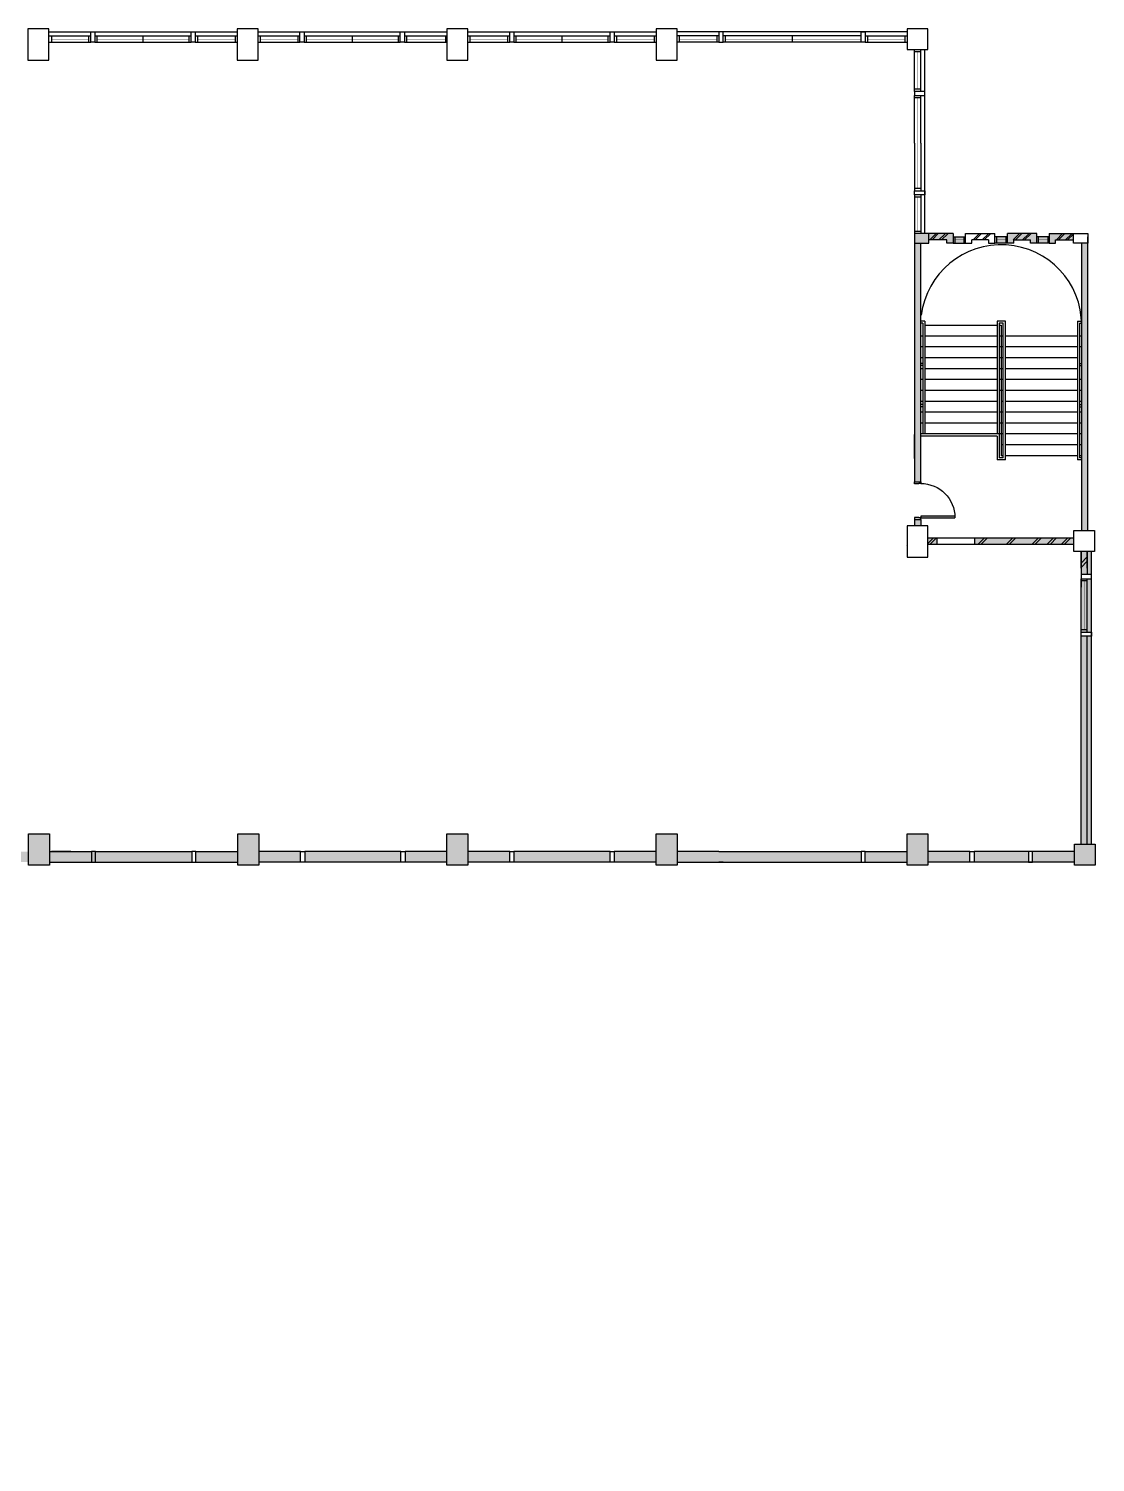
# Model space of a CAD drawing. Extents: x 2325269 to 2400769, y -842699 to -764674.
# Drawn here: x 2375269 to 2400769, y -798949 to -764674 of the extents above; entities that cross this region are included whole.
import ezdxf

# ---------------------------------------------------------------- set-up
doc = ezdxf.new("R2010")
doc.units = 0
doc.header["$LTSCALE"] = 10
doc.header["$MEASUREMENT"] = 0
doc.layers.get('0').update_dxf_attribs({"linetype": 'CONTINUOUS'})
for name, color, linetype in [('COL', 3, 'CONTINUOUS'), ('DR', 7, 'CONTINUOUS'), ('H', 1, 'CONTINUOUS'), ('hatch', 7, 'CONTINUOUS'), ('partition', 7, 'CONTINUOUS'), ('PL', 5, 'CONTINUOUS'), ('stair', 7, 'CONTINUOUS'), ('WALL', 2, 'CONTINUOUS'), ('WIN', 5, 'CONTINUOUS')]:
    doc.layers.add(name, color=color, linetype=linetype)

# ---------------------------------------------------------------- blocks, each defined once
blk = doc.blocks.new('DR-900-B')
at = {"layer": 'DR'}
for p, q in [((0, 900), (-150, 900)), ((-150, 900), (-150, 860)), ((-150, 860), (-110, 860)), ((-110, 860), (-110, 850)), ((-110, 850), (0, 850)), ((0, 850), (0, 900)), ((-150, 40), (-970, 40)), ((-969, 80), (-150, 80)), ((-150, 80), (-150, 40)), ((-150, 40), (-110, 40)), ((-150, 0), (-150, 40)), ((0, 0), (-150, 0)), ((-110, 50), (0, 50)), ((-110, 40), (-110, 50)), ((0, 50), (0, 0))]:
    blk.add_line(p, q, dxfattribs=at)
blk.add_arc((-150, 40), 820, 90, 180, dxfattribs=at)

msp = doc.modelspace()

# ---------------------------------------------------------------- hatches: boundary and pattern name
at = {"linetype": 'Continuous', "ltscale": 0.6}
h = msp.add_hatch(color=256, dxfattribs=at)
h.dxf.hatch_style = 1
h.paths.add_polyline_path([(2396594, -769799), (2396444, -769799), (2396444, -774224), (2396444, -775124), (2396444, -775507), (2396594, -775507)])
h.paths.add_polyline_path([(2396787, -769574), (2396787, -769574), (2396444, -769574), (2396444, -769799), (2396787, -769799)])
h.paths.add_polyline_path([(2396963, -769574), (2396787, -769574), (2396787, -769724), (2396813, -769724)])
h.paths.add_polyline_path([(2397015, -769574), (2396963, -769574), (2396813, -769724), (2396865, -769724)])
h.paths.add_polyline_path([(2397182, -769574), (2397015, -769574), (2396865, -769724), (2397032, -769724)])
h.paths.add_polyline_path([(2397369, -769799), (2397219, -769799), (2397219, -769724), (2397094, -769724), (2397244, -769574), (2397369, -769574)])
h = msp.add_hatch(color=256, dxfattribs=at)
h.dxf.hatch_style = 1
h.paths.add_polyline_path([(2397669, -769649), (2397631, -769649), (2397631, -769801), (2397669, -769801), (2397669, -769799)])
h.paths.add_polyline_path([(2397369, -769801), (2397219, -769799), (2397369, -769799), (2397369, -769649), (2397631, -769649), (2397631, -769801)])
h.paths.add_polyline_path([(2398669, -769649), (2398631, -769649), (2398631, -769799), (2398669, -769799)])
h.paths.add_polyline_path([(2398407, -769649), (2398369, -769649), (2398369, -769799), (2398407, -769799)])
h.paths.add_polyline_path([(2398631, -769649), (2398407, -769649), (2398407, -769724), (2398631, -769724)])
h.paths.add_polyline_path([(2398631, -769724), (2398407, -769724), (2398407, -769799), (2398631, -769799)])
h.paths.add_polyline_path([(2399369, -769574), (2399011, -769574), (2398861, -769724), (2399219, -769724), (2399219, -769799), (2399369, -769799)])
h.paths.add_polyline_path([(2398669, -769574), (2398669, -769799), (2398819, -769799), (2398819, -769724), (2398861, -769724), (2399011, -769574)])
h.paths.add_polyline_path([(2399669, -769649), (2399631, -769649), (2399631, -769799), (2399669, -769799)])
h.paths.add_polyline_path([(2399631, -769649), (2399407, -769649), (2399407, -769724), (2399631, -769724)])
h.paths.add_polyline_path([(2399407, -769649), (2399369, -769649), (2399369, -769799), (2399407, -769799)])
h.paths.add_polyline_path([(2399631, -769724), (2399407, -769724), (2399407, -769799), (2399631, -769799)])
h.paths.add_polyline_path([(2399988, -769574), (2399669, -769574), (2399669, -769799), (2399819, -769799), (2399819, -769724), (2399838, -769724)])
h.paths.add_polyline_path([(2400039, -769574), (2399988, -769574), (2399838, -769724), (2399889, -769724)])
h.paths.add_polyline_path([(2400251, -769581), (2400251, -769574), (2400039, -769574), (2399889, -769724), (2400108, -769724)])
h.paths.add_polyline_path([(2400251, -769581), (2400108, -769724), (2400251, -769724)])
h.paths.add_polyline_path([(2400252, -776849), (2400180, -776849), (2400030, -776999), (2400252, -776999)])
h.paths.add_polyline_path([(2400180, -776849), (2400109, -776849), (2399959, -776999), (2400030, -776999)])
h.paths.add_polyline_path([(2400109, -776849), (2399844, -776849), (2399694, -776999), (2399959, -776999)])
h.paths.add_polyline_path([(2399844, -776849), (2399772, -776849), (2399622, -776999), (2399694, -776999)])
h.paths.add_polyline_path([(2399772, -776849), (2399483, -776849), (2399333, -776999), (2399622, -776999)])
h.paths.add_polyline_path([(2399483, -776849), (2399412, -776849), (2399262, -776999), (2399333, -776999)])
h.paths.add_polyline_path([(2399412, -776849), (2398870, -776849), (2398720, -776999), (2399262, -776999)])
h.paths.add_polyline_path([(2398870, -776849), (2398799, -776849), (2398649, -776999), (2398720, -776999)])
h.paths.add_polyline_path([(2398799, -776849), (2398191, -776849), (2398041, -776999), (2398649, -776999)])
h.paths.add_polyline_path([(2398191, -776849), (2398121, -776849), (2397971, -776999), (2398041, -776999)])
h.paths.add_polyline_path([(2398121, -776849), (2397890, -776849), (2397890, -776999), (2397971, -776999)])
h.paths.add_polyline_path([(2396990, -776849), (2396972, -776849), (2396822, -776999), (2396990, -776999)])
h.paths.add_polyline_path([(2396972, -776849), (2396901, -776849), (2396769, -776981), (2396769, -776999), (2396822, -776999)])
h.paths.add_polyline_path([(2396901, -776849), (2396769, -776849), (2396769, -776981)], flags=17)
h.paths.add_polyline_path([(2396594, -776407), (2396444, -776407), (2396444, -776557), (2396594, -776557)])
h.paths.add_polyline_path([(2396594, -776367), (2396554, -776367), (2396554, -776357), (2396444, -776357), (2396444, -776407), (2396594, -776407)])
h.paths.add_polyline_path([(2397413, -776327), (2396594, -776327), (2396594, -776367), (2397414, -776367, 0.012201)])
h.paths.add_polyline_path([(2400577, -777174), (2400427, -777174), (2400427, -777449), (2400577, -777299)])
h.paths.add_polyline_path([(2400677, -777174), (2400577, -777174), (2400577, -777574), (2400577, -777724), (2400677, -777724)])
h.paths.add_polyline_path([(2400577, -777405), (2400577, -777299), (2400427, -777449), (2400427, -777555)])
h.paths.add_polyline_path([(2400577, -777405), (2400427, -777555), (2400427, -777574), (2400427, -777724), (2400577, -777724)])
h.paths.add_polyline_path([(2400677, -777824), (2400577, -777824), (2400577, -779099), (2400677, -779099)])
h.paths.add_polyline_path([(2400577, -777824), (2400427, -777824), (2400427, -777874), (2400577, -777874)])
h.paths.add_polyline_path([(2400577, -777874), (2400502, -777874), (2400502, -779049), (2400577, -779049)])
h.paths.add_polyline_path([(2400502, -777874), (2400427, -777874), (2400427, -779049), (2400502, -779049)])
h = msp.add_hatch(color=256, dxfattribs=at)
h.dxf.hatch_style = 1
h.paths.add_polyline_path([(2397369, -769574), (2397015, -769574), (2396865, -769724), (2397219, -769724), (2397219, -769799), (2397369, -769799)])
h.paths.add_polyline_path([(2397631, -769649), (2397407, -769649), (2397407, -769724), (2397631, -769724)])
h = msp.add_hatch(color=256, dxfattribs=at)
h.dxf.hatch_style = 1
h.paths.add_polyline_path([(2400594, -769799), (2400444, -769799), (2400444, -776674), (2400594, -776674)])
h = msp.add_hatch(color=256, dxfattribs=at)
h.dxf.hatch_style = 1
h.paths.add_polyline_path([(2400577, -779199), (2400427, -779199), (2400427, -779349), (2400427, -780249), (2400427, -784174), (2400577, -784174)])
h.paths.add_polyline_path([(2400577, -779049), (2400427, -779049), (2400427, -779099), (2400577, -779099)])
h.paths.add_polyline_path([(2400677, -779199), (2400577, -779199), (2400577, -784174), (2400677, -784174)])
h = msp.add_hatch(color=256, dxfattribs=at)
h.dxf.hatch_style = 1
h.paths.add_polyline_path([(2329252, -779749), (2328252, -779749), (2328252, -779849), (2329252, -779849)])
h.paths.add_polyline_path([(2329252, -779599), (2329202, -779599), (2329202, -779749), (2329252, -779749)])
h.paths.add_polyline_path([(2328152, -779599), (2328102, -779599), (2328102, -779749), (2328152, -779749)])
h.paths.add_polyline_path([(2328152, -779749), (2327502, -779749), (2326852, -779749), (2326852, -779849), (2327502, -779849), (2328152, -779849)])
h.paths.add_polyline_path([(2328102, -779674), (2327502, -779674), (2326902, -779674), (2326902, -779749), (2327502, -779749), (2328102, -779749)])
h.paths.add_polyline_path([(2328102, -779599), (2327502, -779599), (2326902, -779599), (2326902, -779674), (2327502, -779674), (2328102, -779674)])
h.paths.add_polyline_path([(2326902, -779599), (2326852, -779599), (2326852, -779749), (2326902, -779749)])
h.paths.add_polyline_path([(2326852, -779599), (2326752, -779599), (2326752, -779849), (2326852, -779849)])
h.paths.add_polyline_path([(2326752, -779599), (2326702, -779599), (2326702, -779749), (2326752, -779749)])
h.paths.add_polyline_path([(2326752, -779749), (2325769, -779749), (2325769, -779849), (2326752, -779849)])
h.paths.add_polyline_path([(2326702, -779674), (2325819, -779674), (2325819, -779749), (2326702, -779749)])
h.paths.add_polyline_path([(2326702, -779599), (2325819, -779599), (2325819, -779674), (2326702, -779674)])
h.paths.add_polyline_path([(2325819, -779599), (2325769, -779599), (2325769, -779749), (2325819, -779749)])
h.paths.add_polyline_path([(2340894, -784174), (2340144, -784174), (2340144, -784674), (2340894, -784674)])
h.paths.add_polyline_path([(2345894, -784174), (2345144, -784174), (2345144, -784499), (2345892, -784499), (2345894, -784496)])
h.paths.add_polyline_path([(2350894, -784174), (2350144, -784174), (2350144, -784674), (2350894, -784674)])
h.paths.add_polyline_path([(2353919, -784349), (2352119, -784349), (2352119, -784499), (2353919, -784499)])
h.paths.add_polyline_path([(2355769, -784174), (2355269, -784174), (2355269, -784674), (2355769, -784674)])
h.paths.add_polyline_path([(2370769, -783924), (2370269, -783924), (2370269, -784674), (2370769, -784674)])
h.paths.add_polyline_path([(2371869, -784349), (2371769, -784349), (2371769, -784599), (2371869, -784599)])
h.paths.add_polyline_path([(2374269, -784349), (2374169, -784349), (2374169, -784599), (2374269, -784599)])
h.paths.add_polyline_path([(2376869, -784349), (2376769, -784349), (2376769, -784599), (2376869, -784599)])
h.paths.add_polyline_path([(2380769, -783924), (2380269, -783924), (2380269, -784674), (2380769, -784674)])
h.paths.add_polyline_path([(2385769, -783924), (2385269, -783924), (2385269, -784674), (2385769, -784674)])
h.paths.add_polyline_path([(2390769, -783924), (2390269, -783924), (2390269, -784674), (2390769, -784674)])
h.paths.add_polyline_path([(2396769, -783924), (2396269, -783924), (2396269, -784674), (2396769, -784674)])
h.paths.add_polyline_path([(2400769, -784174), (2400269, -784174), (2400269, -784674), (2400769, -784674)])
h.paths.add_polyline_path([(2350577, -796624), (2350477, -796624), (2350477, -798949), (2350577, -798949)])
h = msp.add_hatch(color=256, dxfattribs=at)
h.dxf.hatch_style = 1
h.paths.add_polyline_path([(2396269, -784349), (2395269, -784349), (2395269, -784599), (2396269, -784599)])
h.paths.add_polyline_path([(2395169, -784349), (2391869, -784349), (2391769, -784349), (2390769, -784349), (2390769, -784599), (2395169, -784599)])
h.paths.add_polyline_path([(2390269, -784349), (2389269, -784349), (2389269, -784599), (2390269, -784599)])
h.paths.add_polyline_path([(2389169, -784349), (2386869, -784349), (2386869, -784599), (2389169, -784599)])
h.paths.add_polyline_path([(2386769, -784349), (2385769, -784349), (2385769, -784599), (2386769, -784599)])
h.paths.add_polyline_path([(2385269, -784349), (2384269, -784349), (2384269, -784599), (2385269, -784599)])
h.paths.add_polyline_path([(2384169, -784349), (2381869, -784349), (2381869, -784599), (2384169, -784599)])
h.paths.add_polyline_path([(2381769, -784349), (2380769, -784349), (2380769, -784599), (2381769, -784599)])
h.paths.add_polyline_path([(2380269, -784349), (2379269, -784349), (2379269, -784599), (2380269, -784599)])
h.paths.add_polyline_path([(2379169, -784349), (2376869, -784349), (2376869, -784599), (2379169, -784599)])
h.paths.add_polyline_path([(2376769, -784349), (2375769, -784349), (2375769, -784599), (2376769, -784599)])
h.paths.add_polyline_path([(2375769, -783924), (2375269, -783924), (2375269, -784674), (2375769, -784674)])
h.paths.add_polyline_path([(2375269, -784349), (2374269, -784349), (2374269, -784599), (2375269, -784599)])
h.paths.add_polyline_path([(2374169, -784349), (2371869, -784349), (2371869, -784599), (2374169, -784599)])
h.paths.add_polyline_path([(2371769, -784349), (2370769, -784349), (2370769, -784574), (2370869, -784574), (2370869, -784599), (2371769, -784599)])
h = msp.add_hatch(color=256, dxfattribs=at)
h.dxf.hatch_style = 1
h.paths.add_polyline_path([(2400269, -784349), (2399269, -784349), (2399269, -784599), (2400269, -784599)])
h.paths.add_polyline_path([(2399169, -784349), (2397869, -784349), (2397869, -784599), (2399169, -784599)])
h.paths.add_polyline_path([(2397769, -784349), (2396769, -784349), (2396769, -784599), (2397769, -784599)])

# ---------------------------------------------------------------- linework, layer by layer
at = {"color": 0}
for p, q in [((2375752, -764749), (2380252, -764749)), ((2380752, -764749), (2385269, -764749)), ((2385769, -764749), (2390269, -764749)), ((2396269, -764749), (2390769, -764749)), ((2396694, -769574), (2396694, -765174)), ((2400677, -784174), (2400677, -777174)), ((2375769, -784599), (2380269, -784599)), ((2385269, -784599), (2380769, -784599)), ((2390269, -784599), (2385769, -784599)), ((2390769, -784599), (2396269, -784599)), ((2400269, -784599), (2396769, -784599))]:
    msp.add_line(p, q, dxfattribs=at)
at = {"linetype": 'Continuous', "ltscale": 0.6}
for p, q in [((2396444, -774224), (2396444, -775124)), ((2396990, -776849), (2397890, -776849)), ((2396990, -776999), (2397890, -776999)), ((2400427, -779349), (2400427, -779199)), ((2376277, -784349), (2375819, -784349))]:
    msp.add_line(p, q, dxfattribs=at)
at = {"color": 0, "ltscale": 0.6}
msp.add_line((2385269, -783924), (2385369, -783924), dxfattribs=at)
at = {"layer": 'COL', "color": 0}
for points in [[(2375252, -764674), (2375252, -765424), (2375752, -765424), (2375752, -764674)], [(2380252, -764674), (2380252, -765424), (2380752, -765424), (2380752, -764674)], [(2385269, -764674), (2385269, -765424), (2385769, -765424), (2385769, -764674)], [(2390269, -764674), (2390269, -765424), (2390769, -765424), (2390769, -764674)], [(2396769, -764674), (2396269, -764674), (2396269, -765174), (2396769, -765174)], [(2396787, -769574), (2396444, -769574), (2396444, -769799), (2396787, -769799)], [(2396787, -769574), (2396444, -769574), (2396444, -769799), (2396787, -769799)], [(2400251, -769574), (2400594, -769574), (2400594, -769799), (2400251, -769799)], [(2396769, -777307), (2396769, -776557), (2396269, -776557), (2396269, -777307)], [(2400252, -776674), (2400752, -776674), (2400752, -777174), (2400252, -777174)], [(2375269, -784674), (2375269, -783924), (2375769, -783924), (2375769, -784674)], [(2375269, -784674), (2375269, -783924), (2375769, -783924), (2375769, -784674)], [(2380269, -784674), (2380269, -783924), (2380769, -783924), (2380769, -784674)], [(2385269, -784674), (2385269, -783924), (2385769, -783924), (2385769, -784674)], [(2390269, -784674), (2390269, -783924), (2390769, -783924), (2390769, -784674)], [(2396269, -784674), (2396269, -783924), (2396769, -783924), (2396769, -784674)], [(2400269, -784174), (2400769, -784174), (2400769, -784674), (2400269, -784674)]]:
    msp.add_lwpolyline(points, close=True, dxfattribs=at)
at = {"layer": 'H', "color": 0}
for p, q in [((2396813, -769724), (2396963, -769574)), ((2396865, -769724), (2397015, -769574)), ((2397030, -769726), (2397180, -769576)), ((2397092, -769726), (2397242, -769576)), ((2397847, -769724), (2397997, -769574)), ((2397898, -769724), (2398048, -769574)), ((2398063, -769726), (2398213, -769576)), ((2398115, -769726), (2398265, -769576)), ((2398809, -769724), (2398959, -769574)), ((2398861, -769724), (2399011, -769574)), ((2399026, -769726), (2399176, -769576)), ((2399077, -769726), (2399227, -769576)), ((2399838, -769724), (2399988, -769574)), ((2399889, -769724), (2400039, -769574)), ((2400054, -769726), (2400204, -769576)), ((2400106, -769726), (2400256, -769576)), ((2396901, -776849), (2396769, -776981)), ((2396972, -776849), (2396822, -776999)), ((2398121, -776849), (2397971, -776999)), ((2398191, -776849), (2398041, -776999)), ((2398799, -776849), (2398649, -776999)), ((2398870, -776849), (2398720, -776999)), ((2399412, -776849), (2399262, -776999)), ((2399483, -776849), (2399333, -776999))]:
    msp.add_line(p, q, dxfattribs=at)
at = {"layer": 'hatch', "color": 0}
for p, q in [((2399772, -776849), (2399622, -776999)), ((2399844, -776849), (2399694, -776999)), ((2400109, -776849), (2399959, -776999)), ((2400180, -776849), (2400030, -776999)), ((2400427, -777449), (2400577, -777299)), ((2400427, -777555), (2400577, -777405))]:
    msp.add_line(p, q, dxfattribs=at)
at = {"layer": 'partition', "color": 0}
for p, q in [((2378469, -764999), (2378569, -764999)), ((2381969, -764999), (2382069, -764999))]:
    msp.add_line(p, q, dxfattribs=at)
at = {"layer": 'PL', "color": 0}
for p, q in [((2397369, -769649), (2397669, -769649)), ((2397369, -769801), (2397669, -769801)), ((2397407, -769649), (2397407, -769799)), ((2398669, -769649), (2398369, -769649)), ((2398669, -769799), (2398369, -769799)), ((2398407, -769649), (2398407, -769799)), ((2398631, -769649), (2398631, -769799)), ((2399669, -769649), (2399369, -769649)), ((2399669, -769799), (2399369, -769799)), ((2399631, -769649), (2399631, -769799))]:
    msp.add_line(p, q, dxfattribs=at)
at = {"layer": 'stair', "color": 0}
for p, q in [((2396694, -771664), (2396594, -771664)), ((2396644, -771714), (2396594, -771714)), ((2396644, -771714), (2396644, -774364)), ((2396694, -771664), (2396694, -774364)), ((2396694, -771764), (2398419, -771764)), ((2398419, -771664), (2398419, -774364)), ((2398619, -771664), (2398419, -771664)), ((2398469, -771714), (2398469, -774364)), ((2398569, -771714), (2398469, -771714)), ((2398469, -771764), (2398519, -771764)), ((2398519, -771764), (2398519, -773563)), ((2398519, -771764), (2398519, -774884)), ((2398569, -774934), (2398569, -771714)), ((2398619, -774984), (2398619, -771664)), ((2400344, -771664), (2400444, -771664)), ((2400344, -771664), (2400344, -774984)), ((2400394, -771714), (2400444, -771714)), ((2400394, -771714), (2400394, -774934)), ((2396644, -772024), (2396594, -772024)), ((2398419, -772024), (2396694, -772024)), ((2398519, -772024), (2398469, -772024)), ((2398569, -772024), (2398519, -772024)), ((2398569, -772024), (2398519, -772024)), ((2400344, -772024), (2398619, -772024)), ((2400444, -772024), (2400394, -772024)), ((2396644, -772284), (2396594, -772284)), ((2396644, -772544), (2396594, -772544)), ((2398419, -772284), (2396694, -772284)), ((2398419, -772544), (2396694, -772544)), ((2398519, -772284), (2398469, -772284)), ((2398519, -772544), (2398469, -772544)), ((2398569, -772284), (2398519, -772284)), ((2398569, -772284), (2398519, -772284)), ((2398569, -772544), (2398519, -772544)), ((2398569, -772544), (2398519, -772544)), ((2400344, -772284), (2398619, -772284)), ((2400344, -772544), (2398619, -772544)), ((2400444, -772284), (2400394, -772284)), ((2396644, -772676), (2396594, -772676)), ((2396644, -772726), (2396594, -772726)), ((2396644, -772804), (2396594, -772804)), ((2398419, -772804), (2396694, -772804)), ((2398519, -772804), (2398469, -772804)), ((2398569, -772804), (2398519, -772804)), ((2398569, -772804), (2398519, -772804)), ((2400344, -772804), (2398619, -772804)), ((2400394, -772676), (2400444, -772676)), ((2400394, -772726), (2400444, -772726)), ((2396644, -773064), (2396594, -773064)), ((2398419, -773064), (2396694, -773064)), ((2398519, -773064), (2398469, -773064)), ((2398569, -773064), (2398519, -773064)), ((2398569, -773064), (2398519, -773064)), ((2400344, -773064), (2398619, -773064)), ((2400444, -773064), (2400394, -773064)), ((2396644, -773324), (2396594, -773324)), ((2396644, -773584), (2396594, -773584)), ((2398419, -773324), (2396694, -773324)), ((2398419, -773584), (2396694, -773584)), ((2398519, -773324), (2398469, -773324)), ((2398569, -773324), (2398519, -773324)), ((2398569, -773584), (2398519, -773584)), ((2398569, -773324), (2398524, -773324)), ((2400344, -773324), (2398619, -773324)), ((2400344, -773584), (2398619, -773584)), ((2400444, -773324), (2400394, -773324)), ((2400444, -773584), (2400394, -773584)), ((2396644, -773662), (2396594, -773662)), ((2396644, -773712), (2396594, -773712)), ((2396644, -773844), (2396594, -773844)), ((2398419, -773844), (2396694, -773844)), ((2398519, -773844), (2398469, -773844)), ((2398519, -773844), (2398469, -773844)), ((2398569, -773844), (2398519, -773844)), ((2400344, -773844), (2398619, -773844)), ((2400394, -773662), (2400444, -773662)), ((2400394, -773712), (2400444, -773712)), ((2400444, -773844), (2400394, -773844)), ((2396644, -774104), (2396594, -774104)), ((2398419, -774104), (2396694, -774104)), ((2398519, -774104), (2398469, -774104)), ((2398519, -774104), (2398469, -774104)), ((2398569, -774104), (2398519, -774104)), ((2400344, -774104), (2398619, -774104)), ((2400444, -774104), (2400394, -774104)), ((2398469, -774364), (2396594, -774364)), ((2398419, -774414), (2396594, -774414)), ((2398419, -774364), (2396694, -774364)), ((2398419, -774414), (2398419, -774984)), ((2398569, -774364), (2398469, -774364)), ((2398469, -774364), (2398469, -774934)), ((2400344, -774364), (2398619, -774364)), ((2400444, -774364), (2400394, -774364)), ((2398569, -774934), (2398469, -774934)), ((2398569, -774624), (2398519, -774624)), ((2398569, -774884), (2398519, -774884)), ((2400344, -774624), (2398619, -774624)), ((2400344, -774884), (2398619, -774884)), ((2400444, -774624), (2400394, -774624)), ((2400444, -774884), (2400394, -774884)), ((2400444, -774934), (2400394, -774934)), ((2398619, -774984), (2398419, -774984)), ((2400444, -774984), (2400344, -774984))]:
    msp.add_line(p, q, dxfattribs=at)
msp.add_arc((2398519, -771764), 1925, 360, 172.838, dxfattribs=at)
at = {"layer": 'WALL', "color": 0}
for p, q in [((2396594, -775507), (2396594, -769799)), ((2397369, -769574), (2396787, -769574)), ((2397219, -769724), (2396787, -769724)), ((2397219, -769799), (2397219, -769724)), ((2397369, -769799), (2397219, -769799)), ((2397369, -769574), (2397369, -769799)), ((2397669, -769574), (2398369, -769574)), ((2397669, -769799), (2397669, -769574)), ((2397669, -769799), (2397819, -769799)), ((2397819, -769799), (2397819, -769724)), ((2398219, -769724), (2397819, -769724)), ((2398219, -769724), (2398219, -769799)), ((2399369, -769574), (2398669, -769574)), ((2398819, -769724), (2399219, -769724)), ((2398819, -769799), (2398819, -769724)), ((2399219, -769799), (2399219, -769724)), ((2399369, -769799), (2399219, -769799)), ((2399369, -769799), (2399369, -769574)), ((2399669, -769574), (2399669, -769799)), ((2399669, -769574), (2400251, -769574)), ((2399669, -769799), (2399819, -769799)), ((2399819, -769799), (2399819, -769724)), ((2400444, -776674), (2400444, -769799)), ((2400594, -776674), (2400594, -769649)), ((2396444, -774949), (2396444, -774374)), ((2396444, -774374), (2396444, -774974)), ((2396444, -774949), (2396444, -774374)), ((2396444, -774374), (2396444, -774974)), ((2396444, -774947), (2396444, -774974)), ((2396444, -774947), (2396444, -774974)), ((2396769, -776849), (2396990, -776849)), ((2396769, -776999), (2396990, -776999)), ((2397890, -776849), (2400252, -776849)), ((2397890, -776999), (2400252, -776999)), ((2396252, -777025), (2396252, -777025)), ((2400427, -777574), (2400427, -777174)), ((2400427, -777174), (2400427, -778024)), ((2400577, -777574), (2400577, -777174)), ((2400577, -777174), (2400577, -777724)), ((2400427, -780249), (2400427, -779349)), ((2400577, -784174), (2400577, -779199)), ((2400427, -784174), (2400427, -779649)), ((2391769, -784349), (2391869, -784349)), ((2391869, -784599), (2391769, -784599))]:
    msp.add_line(p, q, dxfattribs=at)
for points in [[(2376852, -764749), (2376852, -764999), (2376752, -764999), (2376752, -764749)], [(2379252, -764749), (2379252, -764999), (2379152, -764999), (2379152, -764749)], [(2381852, -764749), (2381852, -764999), (2381752, -764999), (2381752, -764749)], [(2384252, -764749), (2384252, -764999), (2384152, -764999), (2384152, -764749)], [(2386869, -764749), (2386869, -764999), (2386769, -764999), (2386769, -764749)], [(2389269, -764749), (2389269, -764999), (2389169, -764999), (2389169, -764749)], [(2391769, -764749), (2391769, -764999), (2391869, -764999), (2391869, -764749)], [(2395269, -764749), (2395269, -764999), (2395169, -764999), (2395169, -764749)], [(2396694, -766174), (2396444, -766174), (2396444, -766274), (2396694, -766274)], [(2396694, -768649), (2396444, -768649), (2396444, -768549), (2396694, -768549)], [(2400677, -777724), (2400427, -777724), (2400427, -777824), (2400677, -777824)], [(2400677, -779199), (2400427, -779199), (2400427, -779099), (2400677, -779099)], [(2376869, -784599), (2376869, -784349), (2376769, -784349), (2376769, -784599)], [(2379269, -784599), (2379269, -784349), (2379169, -784349), (2379169, -784599)], [(2381769, -784599), (2381769, -784349), (2381869, -784349), (2381869, -784599)], [(2384169, -784599), (2384169, -784349), (2384269, -784349), (2384269, -784599)], [(2386769, -784599), (2386769, -784349), (2386869, -784349), (2386869, -784599)], [(2389169, -784599), (2389169, -784349), (2389269, -784349), (2389269, -784599)], [(2395269, -784599), (2395269, -784349), (2395169, -784349), (2395169, -784599)], [(2397769, -784599), (2397769, -784349), (2397869, -784349), (2397869, -784599)], [(2399269, -784599), (2399269, -784349), (2399169, -784349), (2399169, -784599)]]:
    msp.add_lwpolyline(points, close=True, dxfattribs=at)
for points in [[(2396444, -769799), (2396444, -774224)], [(2398219, -769799), (2398369, -769799), (2398369, -769574)], [(2398819, -769799), (2398669, -769799), (2398669, -769574)], [(2399819, -769724), (2400251, -769724)], [(2396444, -774374), (2396444, -774974)], [(2396444, -775124), (2396444, -775507)], [(2396444, -775507), (2396594, -775507)], [(2396444, -776407), (2396444, -776557)], [(2396594, -776407), (2396594, -776557)], [(2396990, -776999), (2396990, -776849)], [(2397890, -776999), (2397890, -776849)]]:
    msp.add_lwpolyline(points, dxfattribs=at)
at = {"layer": 'WIN', "color": 0}
for p, q in [((2375752, -764849), (2376752, -764849)), ((2375752, -764999), (2376752, -764999)), ((2375819, -764849), (2375819, -764999)), ((2376702, -764849), (2376702, -764999)), ((2376852, -764849), (2379152, -764849)), ((2376852, -764999), (2379152, -764999)), ((2376902, -764849), (2376902, -764999)), ((2378002, -764849), (2378002, -764999)), ((2379102, -764849), (2379102, -764999)), ((2379252, -764849), (2380252, -764849)), ((2379252, -764999), (2380252, -764999)), ((2379302, -764849), (2379302, -764999)), ((2380202, -764849), (2380202, -764999)), ((2380752, -764849), (2381752, -764849)), ((2380752, -764999), (2381752, -764999)), ((2380802, -764849), (2380802, -764999)), ((2381702, -764849), (2381702, -764999)), ((2381852, -764849), (2384152, -764849)), ((2381852, -764999), (2384152, -764999)), ((2381902, -764849), (2381902, -764999)), ((2383002, -764849), (2383002, -764999)), ((2384102, -764849), (2384102, -764999)), ((2384252, -764849), (2385269, -764849)), ((2384252, -764999), (2385269, -764999)), ((2384302, -764849), (2384302, -764999)), ((2385236, -764849), (2385236, -764999)), ((2385769, -764849), (2386769, -764849)), ((2385769, -764999), (2386769, -764999)), ((2385819, -764849), (2385819, -764999)), ((2386719, -764849), (2386719, -764999)), ((2386869, -764849), (2389169, -764849)), ((2386869, -764999), (2389169, -764999)), ((2386919, -764849), (2386919, -764999)), ((2388019, -764849), (2388019, -764999)), ((2389119, -764849), (2389119, -764999)), ((2389269, -764849), (2390269, -764849)), ((2389269, -764999), (2390269, -764999)), ((2389319, -764849), (2389319, -764999)), ((2390219, -764849), (2390219, -764999)), ((2391769, -764849), (2390769, -764849)), ((2391769, -764999), (2390769, -764999)), ((2390819, -764849), (2390819, -764999)), ((2391719, -764849), (2391719, -764999)), ((2395169, -764849), (2391869, -764849)), ((2395169, -764999), (2391869, -764999)), ((2391919, -764849), (2391919, -764999)), ((2393519, -764849), (2393519, -764999)), ((2395269, -764849), (2396269, -764849)), ((2395269, -764999), (2396269, -764999)), ((2395319, -764849), (2395319, -764999)), ((2396219, -764849), (2396219, -764999)), ((2396219, -764849), (2396219, -764999)), ((2396444, -766174), (2396444, -765174)), ((2396594, -765224), (2396444, -765224)), ((2396594, -766174), (2396594, -765174)), ((2396594, -766124), (2396444, -766124)), ((2396444, -767412), (2396444, -766274)), ((2396594, -766324), (2396444, -766324)), ((2396594, -767412), (2396594, -766274)), ((2396444, -767412), (2396444, -768549)), ((2396594, -767412), (2396594, -768549)), ((2396594, -768499), (2396444, -768499)), ((2396444, -768649), (2396444, -769574)), ((2396594, -768699), (2396444, -768699)), ((2396594, -768649), (2396594, -769574)), ((2396594, -769524), (2396444, -769524)), ((2397631, -769799), (2397631, -769649)), ((2399219, -769799), (2399219, -769724)), ((2399407, -769799), (2399407, -769649)), ((2400427, -779099), (2400427, -777824)), ((2400577, -777874), (2400427, -777874)), ((2400577, -779099), (2400577, -777824)), ((2400577, -779049), (2400427, -779049)), ((2375769, -784349), (2376769, -784349)), ((2376869, -784349), (2379169, -784349)), ((2379269, -784349), (2380269, -784349)), ((2381769, -784349), (2380769, -784349)), ((2384169, -784349), (2381869, -784349)), ((2385269, -784349), (2384269, -784349)), ((2386769, -784349), (2385769, -784349)), ((2389169, -784349), (2386869, -784349)), ((2390269, -784349), (2389269, -784349)), ((2391769, -784349), (2390769, -784349)), ((2391869, -784349), (2395169, -784349)), ((2395269, -784349), (2396269, -784349)), ((2397769, -784349), (2396769, -784349)), ((2400269, -784349), (2397869, -784349))]:
    msp.add_line(p, q, dxfattribs=at)
at = {"layer": 'WIN', "color": 0, "const_width": 10, "flags": 128}
for points in [[(2376702, -764924), (2375802, -764924)], [(2376902, -764924), (2379102, -764924)], [(2379302, -764924), (2380202, -764924)], [(2381702, -764924), (2380802, -764924)], [(2381902, -764924), (2384102, -764924)], [(2384302, -764924), (2385236, -764924)], [(2386719, -764924), (2385819, -764924)], [(2386919, -764924), (2389119, -764924)], [(2389319, -764924), (2390219, -764924)], [(2391719, -764924), (2390819, -764924)], [(2395169, -764924), (2391919, -764924)], [(2395319, -764924), (2396219, -764924)], [(2396519, -766124), (2396519, -765224)], [(2396519, -767412), (2396519, -766324)], [(2396519, -767412), (2396519, -768499)], [(2396519, -768699), (2396519, -769524)], [(2397407, -769724), (2397631, -769724)], [(2398631, -769724), (2398407, -769724)], [(2399631, -769724), (2399407, -769724)], [(2400502, -779049), (2400502, -777874)]]:
    msp.add_lwpolyline(points, dxfattribs=at)

# ---------------------------------------------------------------- block references
at = {"layer": 'WALL', "color": 0, "xscale": -1}
msp.add_blockref('DR-900-B', (2396444, -776407), dxfattribs=at)

doc.saveas('drawing.dxf')
